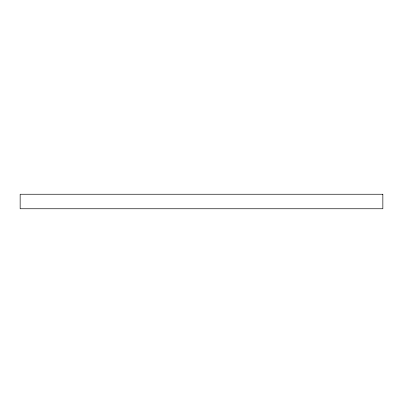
<?xml version="1.0" encoding="UTF-8"?>
<svg xmlns="http://www.w3.org/2000/svg" width="403" height="403" viewBox="0 0 403 403"><rect width="100%" height="100%" fill="white"/><g stroke="black" fill="none" stroke-linecap="round" stroke-linejoin="round"><path stroke-width="0.6" d="M382.85 194.246L20.15 194.246L20.15 208.754L382.85 208.754L382.85 194.246"/></g></svg>
